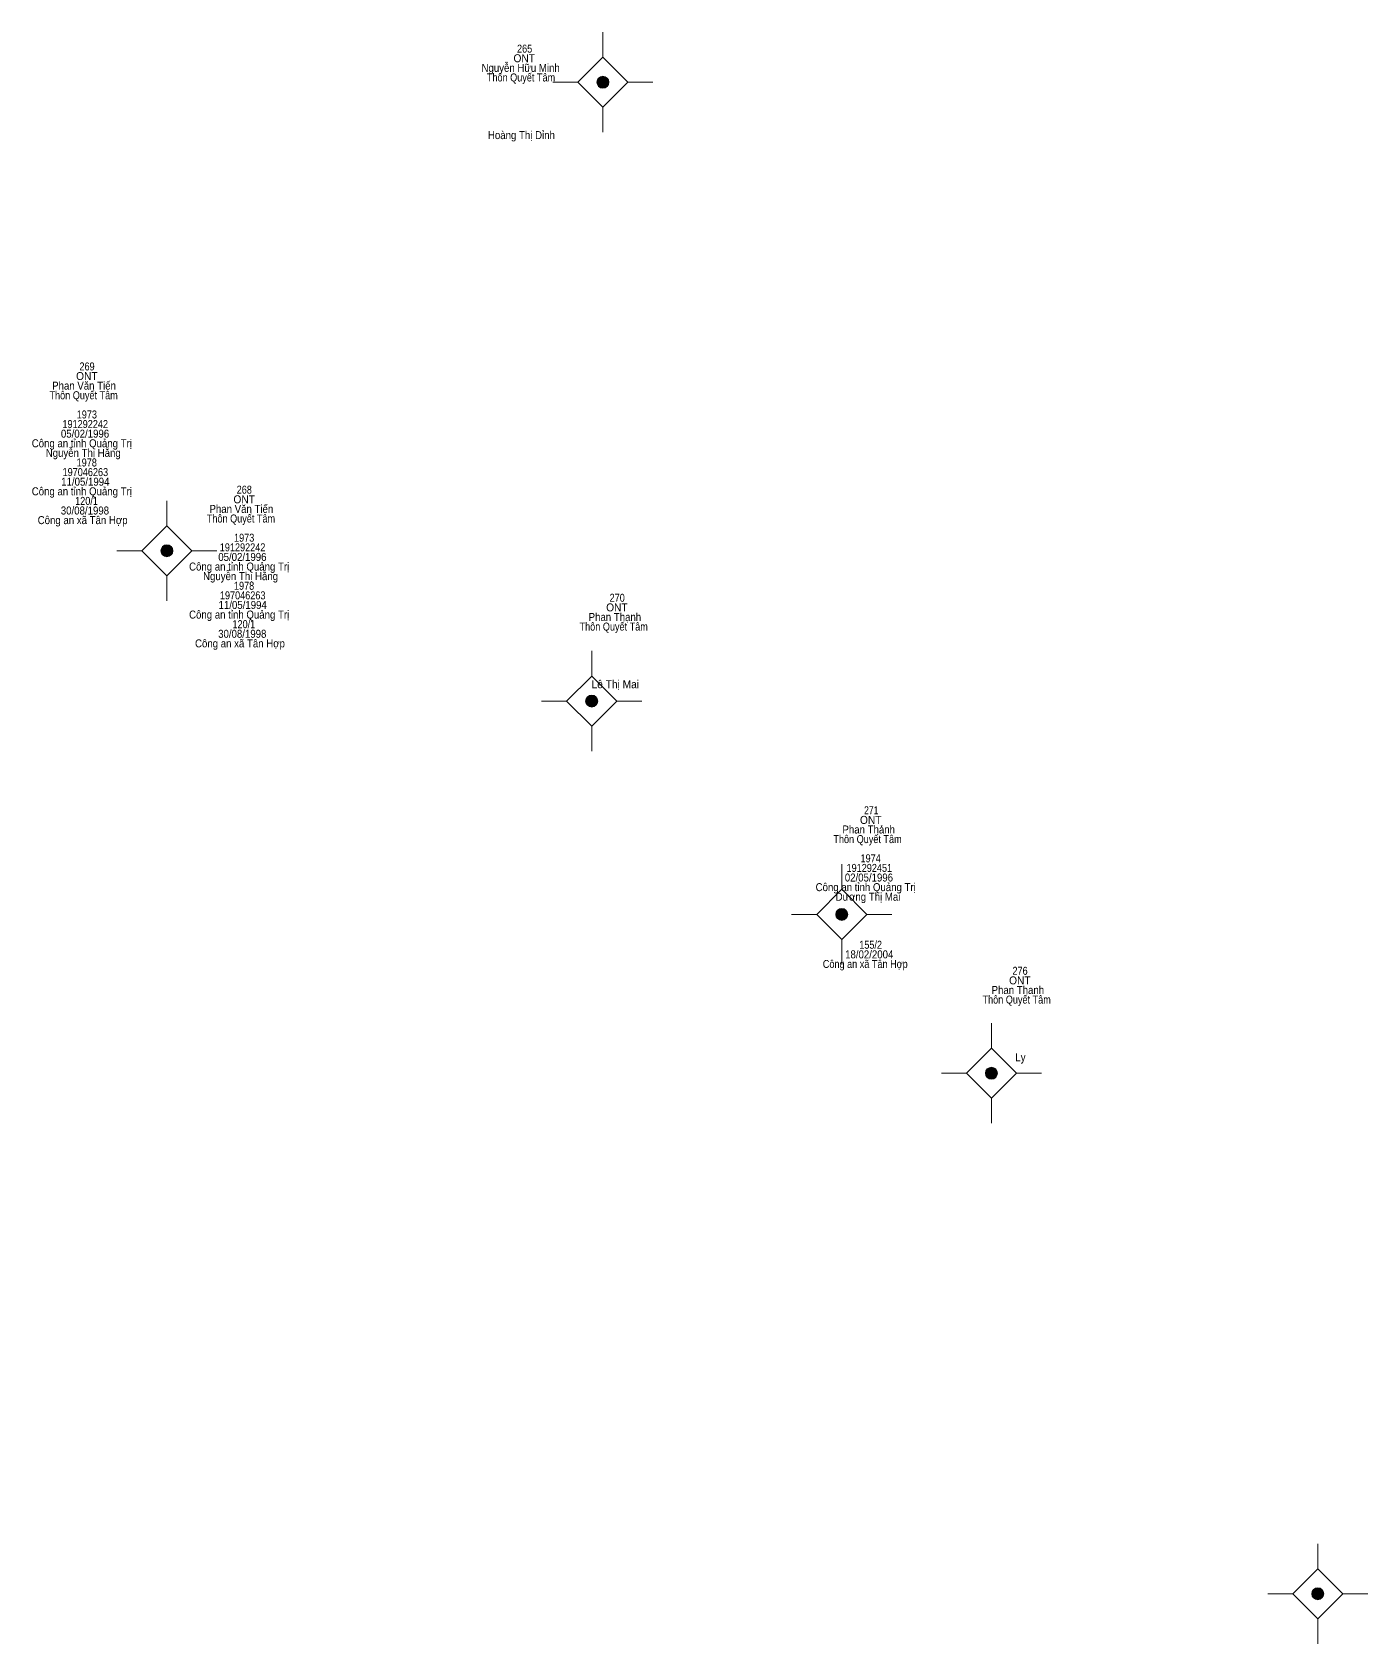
# Model space of a CAD drawing. Header units: metres. Extents: x 548452 to 551009, y 1840956 to 1844548.
# Drawn here: x 550718.9 to 550785.6, y 1841138.4 to 1841218.9 of the extents above; entities that cross this region are included whole.
import ezdxf
from ezdxf.enums import TextEntityAlignment as Align

# ---------------------------------------------------------------- set-up
doc = ezdxf.new("R2010")
doc.units = ezdxf.units.M
doc.header["$LTSCALE"] = 0.16
doc.layers.add('11', color=7, linetype='Continuous', lineweight=13)
doc.layers.add('15', color=7, linetype='Continuous')

msp = doc.modelspace()

# ---------------------------------------------------------------- hatches: boundary and pattern name
at = {"layer": '11'}
for points in [[(550747.6995, 1841216.42, 1), (550747.0995, 1841216.42, 1)], [(550725.9195, 1841193.01, 1), (550725.3195, 1841193.01, 1)], [(550747.1395, 1841185.5, 1), (550746.5395, 1841185.5, 1)], [(550759.6295, 1841174.84, 1), (550759.0295, 1841174.84, 1)], [(550767.1095, 1841166.9, 1), (550766.5095, 1841166.9, 1)], [(550783.4095, 1841140.89, 1), (550782.8095, 1841140.89, 1)]]:
    msp.add_hatch(color=256, dxfattribs=at).paths.add_polyline_path(points)

# ---------------------------------------------------------------- linework, layer by layer
for p, q in [((550747.4, 1841218.92), (550747.4, 1841217.67)), ((550746.15, 1841216.42), (550744.9, 1841216.42)), ((550749.9, 1841216.42), (550748.65, 1841216.42)), ((550747.4, 1841215.17), (550747.4, 1841213.92)), ((550725.62, 1841195.51), (550725.62, 1841194.26)), ((550724.37, 1841193.01), (550723.12, 1841193.01)), ((550728.12, 1841193.01), (550726.87, 1841193.01)), ((550725.62, 1841191.76), (550725.62, 1841190.51)), ((550746.84, 1841188), (550746.84, 1841186.75)), ((550745.59, 1841185.5), (550744.34, 1841185.5)), ((550749.34, 1841185.5), (550748.09, 1841185.5)), ((550746.84, 1841184.25), (550746.84, 1841183)), ((550759.33, 1841177.34), (550759.33, 1841176.09)), ((550758.08, 1841174.84), (550756.83, 1841174.84)), ((550761.83, 1841174.84), (550760.58, 1841174.84)), ((550759.33, 1841173.59), (550759.33, 1841172.34)), ((550766.81, 1841169.4), (550766.81, 1841168.15)), ((550765.56, 1841166.9), (550764.31, 1841166.9)), ((550769.31, 1841166.9), (550768.06, 1841166.9)), ((550766.81, 1841165.65), (550766.81, 1841164.4)), ((550783.11, 1841143.39), (550783.11, 1841142.14)), ((550781.86, 1841140.89), (550780.61, 1841140.89)), ((550785.61, 1841140.89), (550784.36, 1841140.89)), ((550783.11, 1841139.64), (550783.11, 1841138.39))]:
    msp.add_line(p, q, dxfattribs=at)
for points in [[(550747.4, 1841217.67), (550746.15, 1841216.42), (550747.4, 1841215.17), (550748.65, 1841216.42)], [(550725.62, 1841194.26), (550724.37, 1841193.01), (550725.62, 1841191.76), (550726.87, 1841193.01)], [(550746.84, 1841186.75), (550745.59, 1841185.5), (550746.84, 1841184.25), (550748.09, 1841185.5)], [(550759.33, 1841176.09), (550758.08, 1841174.84), (550759.33, 1841173.59), (550760.58, 1841174.84)], [(550766.81, 1841168.15), (550765.56, 1841166.9), (550766.81, 1841165.65), (550768.06, 1841166.9)], [(550783.11, 1841142.14), (550781.86, 1841140.89), (550783.11, 1841139.64), (550784.36, 1841140.89)]]:
    msp.add_lwpolyline(points, close=True, dxfattribs=at)
for centre in [(550747.3995, 1841216.42), (550725.6195, 1841193.01), (550746.8395, 1841185.5), (550759.3295, 1841174.84), (550766.8095, 1841166.9), (550783.1095, 1841140.89)]:
    msp.add_circle(centre, 0.3, dxfattribs=at)

# ---------------------------------------------------------------- texts
at = {"layer": '15'}
for s, width, p in [('ONT', 0.95, (550743.47, 1841217.42)), ('265', 0.85, (550743.49, 1841217.9)), ('Nguyễn Hữu Minh', 0.9, (550743.29, 1841216.94)), ('Thôn Quyết Tâm', 0.85, (550743.31, 1841216.46)), ('Hoàng Thị Dỉnh', 0.9, (550743.33, 1841213.58)), ('ONT', 0.95, (550721.62, 1841201.54)), ('269', 0.85, (550721.63, 1841202.02)), ('Thôn Quyết Tâm', 0.85, (550721.46, 1841200.58)), ('Phan Văn Tiến', 0.9, (550721.48, 1841201.06)), ('191292242', 0.85, (550721.54, 1841199.14)), ('1973', 0.85, (550721.62, 1841199.62)), ('Công an tỉnh Quảng Trị', 0.9, (550721.37, 1841198.18)), ('05/02/1996', 0.9, (550721.53, 1841198.66)), ('Nguyễn Thị Hằng', 0.9, (550721.44, 1841197.7)), ('197046263', 0.85, (550721.545, 1841196.74)), ('1978', 0.85, (550721.615, 1841197.22)), ('Công an tỉnh Quảng Trị', 0.9, (550721.37, 1841195.78)), ('11/05/1994', 0.9, (550721.545, 1841196.26)), ('268', 0.85, (550729.485, 1841195.86)), ('30/08/1998', 0.9, (550721.525, 1841194.82)), ('120/1', 0.85, (550721.605, 1841195.3)), ('Phan Văn Tiến', 0.9, (550729.34, 1841194.9)), ('ONT', 0.95, (550729.48, 1841195.38)), ('Công an xã Tân Hợp', 0.9, (550721.41, 1841194.34)), ('Thôn Quyết Tâm', 0.85, (550729.32, 1841194.42)), ('1973', 0.85, (550729.48, 1841193.46)), ('05/02/1996', 0.9, (550729.39, 1841192.5)), ('191292242', 0.85, (550729.4, 1841192.98)), ('Công an tỉnh Quảng Trị', 0.9, (550729.23, 1841192.02)), ('Nguyễn Thị Hằng', 0.9, (550729.3, 1841191.54)), ('1978', 0.85, (550729.475, 1841191.06)), ('11/05/1994', 0.9, (550729.405, 1841190.1)), ('197046263', 0.85, (550729.405, 1841190.58)), ('270', 0.85, (550748.115, 1841190.46)), ('Công an tỉnh Quảng Trị', 0.9, (550729.23, 1841189.62)), ('Phan Thạnh', 0.9, (550748, 1841189.5)), ('ONT', 0.95, (550748.1, 1841189.98)), ('30/08/1998', 0.9, (550729.385, 1841188.66)), ('120/1', 0.85, (550729.465, 1841189.14)), ('Thôn Quyết Tâm', 0.85, (550747.94, 1841189.02)), ('Công an xã Tân Hợp', 0.9, (550729.27, 1841188.18)), ('Lê Thị Mai', 0.95, (550748.02, 1841186.14)), ('271', 0.8, (550760.805, 1841179.84)), ('Phan Thảnh', 0.9, (550760.68, 1841178.88)), ('ONT', 0.95, (550760.78, 1841179.36)), ('Thôn Quyết Tâm', 0.85, (550760.62, 1841178.4)), ('1974', 0.85, (550760.775, 1841177.44)), ('02/05/1996', 0.9, (550760.69, 1841176.48)), ('191292451', 0.85, (550760.71, 1841176.96)), ('Công an tỉnh Quảng Trị', 0.9, (550760.53, 1841176)), ('Dương Thị Mai', 0.9, (550760.645, 1841175.52)), ('155/2', 0.85, (550760.775, 1841173.12)), ('18/02/2004', 0.9, (550760.705, 1841172.64)), ('Công an xã Tân Hợp ', 0.85, (550760.57, 1841172.16)), ('276', 0.85, (550768.24, 1841171.82)), ('Phan Thanh', 0.9, (550768.13, 1841170.86)), ('ONT', 0.95, (550768.23, 1841171.34)), ('Thôn Quyết Tâm', 0.85, (550768.07, 1841170.38)), ('Ly', 0.9, (550768.26, 1841167.5))]:
    msp.add_text(s, height=0.4, dxfattribs=dict(at, width=width)).set_placement(p, align=Align.CENTER)

doc.saveas('drawing.dxf')
